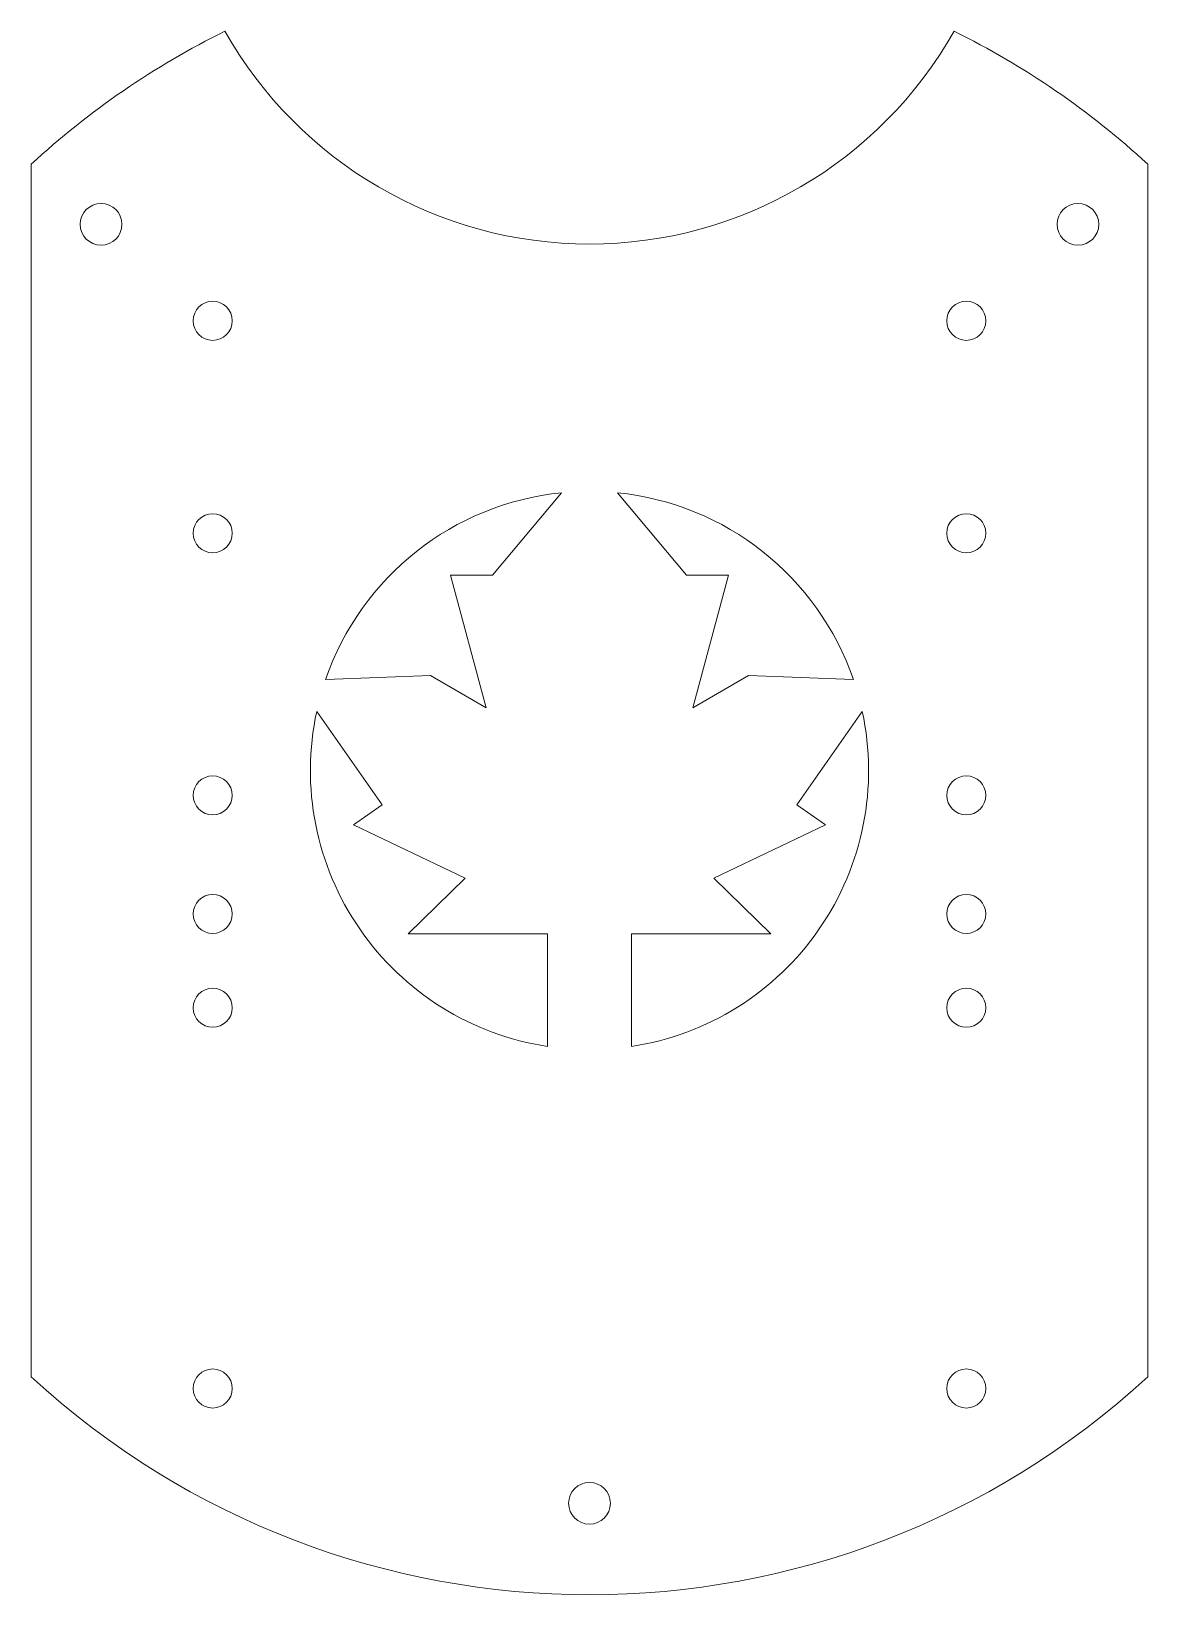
# Model space of a CAD drawing. Header units: inches. Extents: x -2 to 2, y -2.95 to 2.65.
import ezdxf

# ---------------------------------------------------------------- set-up
doc = ezdxf.new("R2010")
doc.units = ezdxf.units.IN
doc.header["$MEASUREMENT"] = 0

msp = doc.modelspace()

# ---------------------------------------------------------------- linework, layer by layer
at = {"color": 7, "linetype": 'Continuous', "lineweight": 15}
for p, q in [((-2, 2.1723), (-2, -2.1723)), ((2, -2.1723), (2, 2.1723)), ((-0.3475, 0.7), (-0.1, 0.995)), ((0.1, 0.995), (0.3475, 0.7)), ((-0.3702, 0.225), (-0.4975, 0.7)), ((-0.4975, 0.7), (-0.3475, 0.7)), ((0.3475, 0.7), (0.4975, 0.7)), ((0.4975, 0.7), (0.3702, 0.225)), ((-0.9452, 0.3264), (-0.5702, 0.3405)), ((-0.5702, 0.3405), (-0.3702, 0.225)), ((0.3702, 0.225), (0.5702, 0.3405)), ((0.5702, 0.3405), (0.9452, 0.3264)), ((-0.7428, -0.1236), (-0.9774, 0.2114)), ((0.9774, 0.2114), (0.7428, -0.1236)), ((-0.8459, -0.1943), (-0.7428, -0.1236)), ((0.7428, -0.1236), (0.8459, -0.1943)), ((-0.4459, -0.3857), (-0.8459, -0.1943)), ((0.8459, -0.1943), (0.4459, -0.3857)), ((-0.65, -0.5857), (-0.4459, -0.3857)), ((0.4459, -0.3857), (0.65, -0.5857)), ((-0.15, -0.5857), (-0.65, -0.5857)), ((-0.15, -0.9887), (-0.15, -0.5857)), ((0.65, -0.5857), (0.15, -0.5857)), ((0.15, -0.5857), (0.15, -0.9887))]:
    msp.add_line(p, q, dxfattribs=at)
for centre, radius in [((-1.75, 1.9566), 0.0748), ((1.75, 1.9566), 0.0747), ((-1.35, 1.611), 0.07), ((1.35, 1.611), 0.07), ((-1.35, 0.85), 0.07), ((1.35, 0.85), 0.07), ((-1.35, -0.089), 0.07), ((1.35, -0.089), 0.07), ((-1.35, -0.514), 0.07), ((1.35, -0.514), 0.07), ((-1.35, -0.85), 0.07), ((1.35, -0.85), 0.07), ((-1.35, -2.214), 0.07), ((1.35, -2.214), 0.07), ((0, -2.625), 0.0748)]:
    msp.add_circle(centre, radius, dxfattribs=at)
for centre, radius, start, end in [((0, 0), 2.9528, 116.2509, 132.6356), ((0, 3.386), 1.5, 209.463, 330.537), ((0, 0), 2.9528, 47.3644, 63.7491), ((0, 0), 1, 95.7392, 160.9524), ((0, 0), 1, 19.0476, 84.2608), ((0, 0), 1, 167.7983, 261.3731), ((0, 0), 1, 278.6269, 12.2017), ((0, 0), 2.9528, 227.3644, 312.6356)]:
    msp.add_arc(centre, radius, start, end, dxfattribs=at)

doc.saveas('drawing.dxf')
